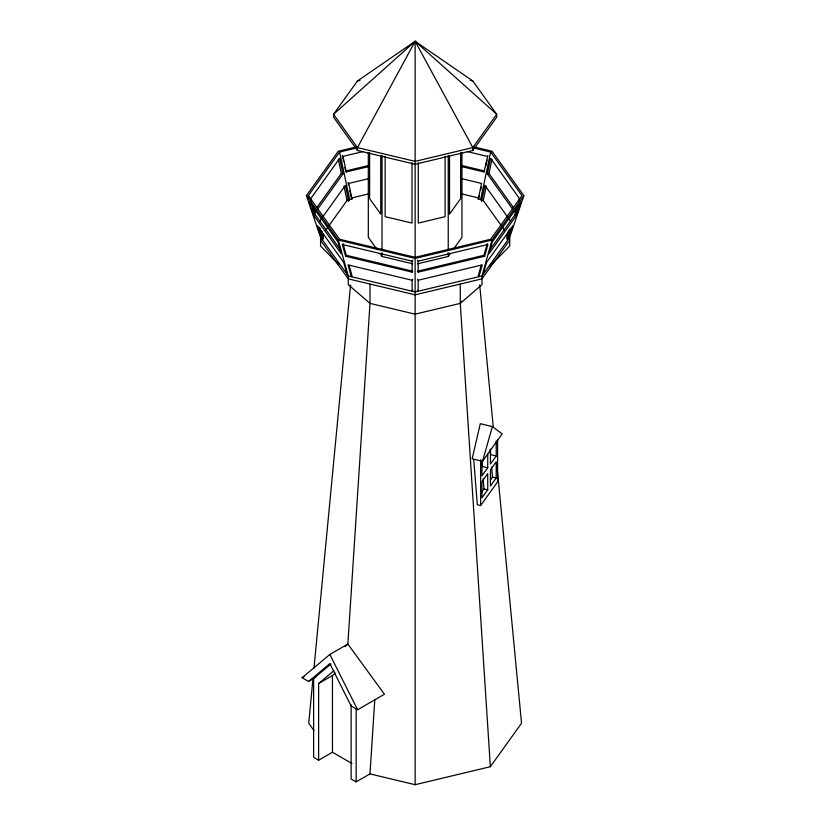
<?xml version="1.0" encoding="UTF-8"?>
<svg xmlns="http://www.w3.org/2000/svg" width="826" height="826" viewBox="0 0 826 826"><rect width="100%" height="100%" fill="white"/><g stroke="black" fill="none" stroke-linecap="round" stroke-linejoin="round"><path stroke-width="1.24" d="M351.133 704.836L351.133 778.99L356.151 781.881L369.976 773.9L374.787 699.736M313.013 678.414L308.738 723.266L313.973 730.576M313.994 668.162L350.565 285.001M486.287 186.149L483.251 200.501L481.61 200.894L480.639 199.531L478.275 198.963L481.558 183.424L461.848 178.705M461.404 166.542L483.974 171.942L487.939 155.453M478.275 198.963L479.452 195.628M480.722 189.65L481.217 187.254M485.667 166.212L486.927 160.234M480.639 199.531L490.665 152.036L473.391 147.906M481.61 200.894L484.893 185.354L510.695 221.306M512.626 209.143L487.319 173.873L490.603 158.324L519.502 198.601L518.728 200.873M513.524 207.708L488.961 173.481L491.997 159.129M481.228 265.146L478.275 275.729L478.946 276.679L482.229 264.919L418.173 280.241L417.502 279.291M483.974 255.296L417.502 271.196L418.173 272.136L484.655 256.246L483.974 255.296L487.257 243.546M484.655 256.246L487.939 244.486L418.173 261.171L417.502 260.221M474.072 146.966L492.028 151.261L523.87 195.648L492.028 240.036L481.992 275.946L481.992 284.64L460.278 303.369L415.137 314.169L369.996 303.369L348.273 284.64L348.273 275.946L338.247 240.036L306.394 195.648L338.247 151.261L356.192 146.966M483.251 274.191L486.535 262.441L513.07 225.457L508.424 239.106L506.782 238.714L510.272 228.472M482.529 461.3L492.368 426.588L480.278 423.697L472.152 458.822L482.529 461.3L502.208 433.867L492.368 426.588M508.723 230.299L506.782 235.988L507.763 237.351L506.782 238.714M514.856 212.251L516.405 207.708M489.56 250.257L514.856 214.987L518.346 204.745M508.176 236.153L510.2 230.196M515.465 214.708L518.305 206.376M516.498 215.379L521.144 201.73L492.244 241.997L488.961 253.758L516.498 215.379L514.856 214.987M306.394 195.648L320.581 237.351L348.273 275.946L415.137 291.939L481.992 275.946L509.683 237.351L523.87 195.648M472.813 150.477L472.813 147.575L496.705 114.277L415.137 41.3L357.451 147.575L357.451 150.477L415.137 164.271L472.813 150.477L496.705 117.168L496.705 114.277L472.813 80.969L415.137 41.3L357.451 80.969L333.559 114.277L333.559 117.168L357.451 150.477M309.13 198.034L308.315 195.648L339.6 152.036L356.873 147.906M316.75 207.708L341.303 173.481L338.278 159.129M317.638 209.143L342.945 173.873L339.662 158.324L310.762 198.601L311.536 200.873M319.579 221.306L345.371 185.354L348.655 200.894L347.013 200.501L343.988 186.149M325.537 230.444L347.302 200.109M348.655 200.894L349.635 199.531L352 198.963L348.717 183.424L368.427 178.705M346.29 255.296L412.773 271.196L412.091 272.136L345.609 256.246L346.29 255.296L343.007 243.546M412.091 272.136L412.091 261.171L412.773 260.221M483.974 171.942L484.655 170.992L460.825 165.293M412.773 290.267L412.091 291.206L412.091 280.241L412.773 279.291M417.584 263.793L448.239 256.463L450.407 253.448M453.288 249.421L461.951 237.351L461.951 152.965M369.976 773.9L415.137 784.7L490.365 766.704L460.278 303.369L461.775 301.284M509.683 240.242L481.992 278.847L415.137 294.83L348.273 278.847L320.581 240.242M487.732 454.083L487.732 467.805L481.961 475.848L481.961 460.877M496.209 441.012L496.209 455.983L490.448 464.016L490.448 449.055M481.104 492.936L483.984 488.92L483.169 478.739M490.303 480.113L492.461 477.087L491.656 466.917M487.732 489.808L481.961 497.851L481.961 481.641L487.732 473.597L487.732 489.808L483.984 488.92M496.209 477.986L490.448 486.029L490.448 469.808L496.209 461.775L496.209 477.986L492.461 477.087M473.711 459.442L477.325 504.748L480.608 505.533L497.572 481.888L497.572 440.051M490.365 766.704L521.536 723.266L496.829 464.408M489.818 266.271L509.683 246.034L509.683 237.351M345.165 646.655L347.86 644.063L369.996 303.369L369.996 284.206M415.137 41.3L333.559 114.277L357.451 147.575L415.137 161.369L472.813 147.575L415.137 41.3L415.137 257.98M302.13 677.723L329.863 654.45L347.86 644.063L384.441 694.253L357.606 709.751L351.133 706.013L329.863 663.619L308.604 681.45L302.13 677.723L304.278 676.473M331.019 663.959L313.612 678.559L313.612 757.328L318.63 760.219L332.455 752.238L351.959 763.503M318.63 760.219L318.63 683.515L333.931 670.691M318.63 683.515L332.455 675.534L335.325 673.128M308.604 681.45L315.738 677.33M357.451 80.969L359.96 80.37M343.595 161.431L342.325 155.453L343.007 156.393L362.934 151.623M368.19 165.592L345.609 170.992L346.29 171.942L368.871 166.542M351.422 197.992L368.757 193.852M313.766 215.379L341.303 253.758L338.02 241.997L309.13 201.73L313.766 215.379L315.408 214.987L340.715 250.257M487.319 173.873L488.961 173.481M319.61 227.336L323.482 238.714L321.841 239.106L317.205 225.457L343.73 262.441L347.013 274.191M338.247 240.036L415.137 258.424L492.028 240.036M470.304 80.37L472.813 80.969M467.33 151.623L487.257 156.393M461.579 193.873L478.946 198.023M341.303 173.481L342.945 173.873M412.091 261.171L342.325 244.486L345.609 256.246M379.867 253.448L382.035 256.463L412.68 263.793M412.091 280.241L348.035 264.919L351.318 276.679L352 275.729L349.047 265.146M496.209 455.983L490.675 454.651L490.262 449.571M487.732 467.805L482.188 466.483L481.682 460.123M338.65 264.434L320.581 246.034L320.581 237.351M490.665 152.036L521.949 195.648L490.665 239.261L415.137 257.32L339.6 239.261L308.315 195.648M482.973 200.109L504.727 230.433M351.318 198.023L352 198.963M417.502 290.267L418.173 291.206L418.173 280.241M376.976 249.421L368.313 237.351L368.313 152.965M323.482 238.714L322.501 237.351L323.482 235.988L321.933 231.435M329.863 654.45L357.606 709.751M313.859 207.708L315.408 212.251M311.536 203.609L315.408 214.987M312.775 208.751L314.799 214.708M320.075 230.196L322.099 236.153M343.007 156.393L346.29 171.942M344.855 167.41L345.361 169.795M348.035 182.474L348.541 184.869M349.801 190.847L351.071 196.825M339.6 152.036L349.635 199.531M479.71 285.001L493.287 427.248M480.608 459.896L480.608 505.533M460.65 152.387L460.65 198.612L449.53 214.11L449.53 156.331M460.278 284.206L460.278 303.369M448.239 155.464L448.239 250.071M448.239 252.622L448.239 256.463M445.111 156.321L445.111 216.67L418.266 223.082L418.266 162.743M418.173 261.171L418.173 272.136M415.137 258.424L415.137 784.7M412.009 162.743L412.009 223.082L385.164 216.67L385.164 156.321M382.035 155.464L382.035 250.071M382.035 252.622L382.035 256.463M380.734 156.331L380.734 214.11L369.614 198.612L369.614 152.387M356.151 708.192L356.151 781.881M332.455 675.534L332.455 752.238"/></g></svg>
